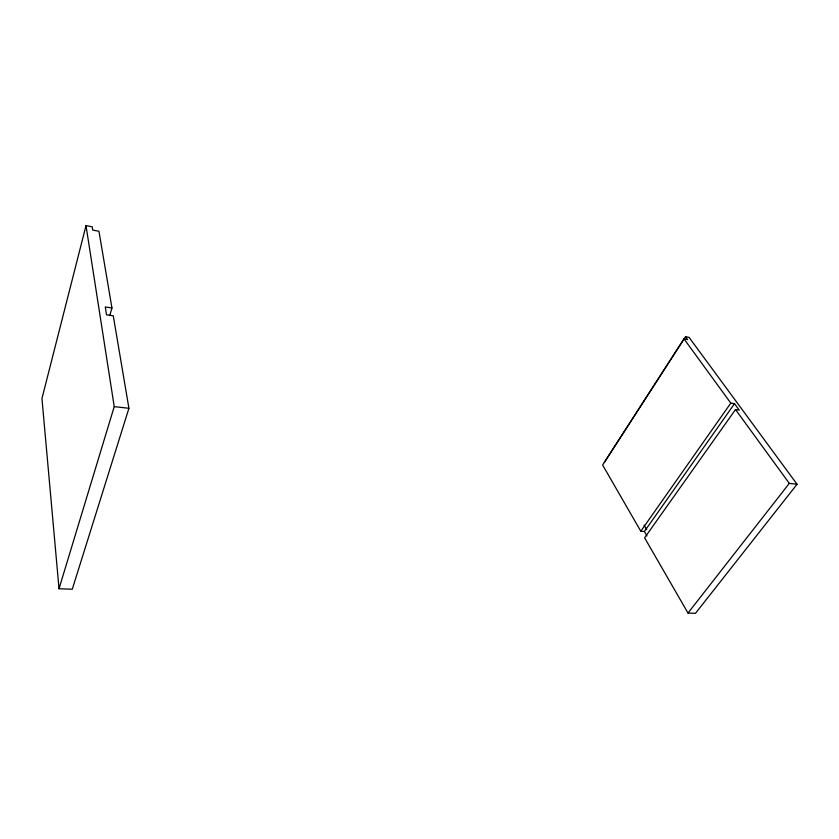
<?xml version="1.0" encoding="UTF-8"?>
<svg xmlns="http://www.w3.org/2000/svg" width="839" height="839" viewBox="0 0 839 839"><rect width="100%" height="100%" fill="white"/><g stroke="black" fill="none" stroke-linecap="round" stroke-linejoin="round"><path stroke-width="1.26" d="M111.944 307.965L98.95 231.249L92.751 230.106L92.217 226.803L86.008 225.649L41.95 398.535L59.024 588.726L72.269 589.24L128.923 408.289L113.275 315.831L106.532 314.814L105.253 306.938L111.944 307.965L109.804 315.495M59.024 588.726L114.24 406.621L86.008 225.649M604.363 462.457L685.515 336.722L687.581 339.543L683.984 338.883L602.601 464.995L640.797 531.213L644.383 531.507L646.932 535.901M640.797 531.213L730.8 403.108L734.524 403.685L739.232 410.114L735.499 409.547L644.614 537.82L688.001 613.057L695.458 613.351L797.05 484.26L689.092 337.383L685.515 336.722M644.383 531.507L734.524 403.685M688.001 613.057L789.31 483.379L797.05 484.26M114.24 406.621L128.923 408.289M683.984 338.883L730.8 403.108M735.499 409.547L789.31 483.379M644.048 525.088L646.691 529.608"/></g></svg>
